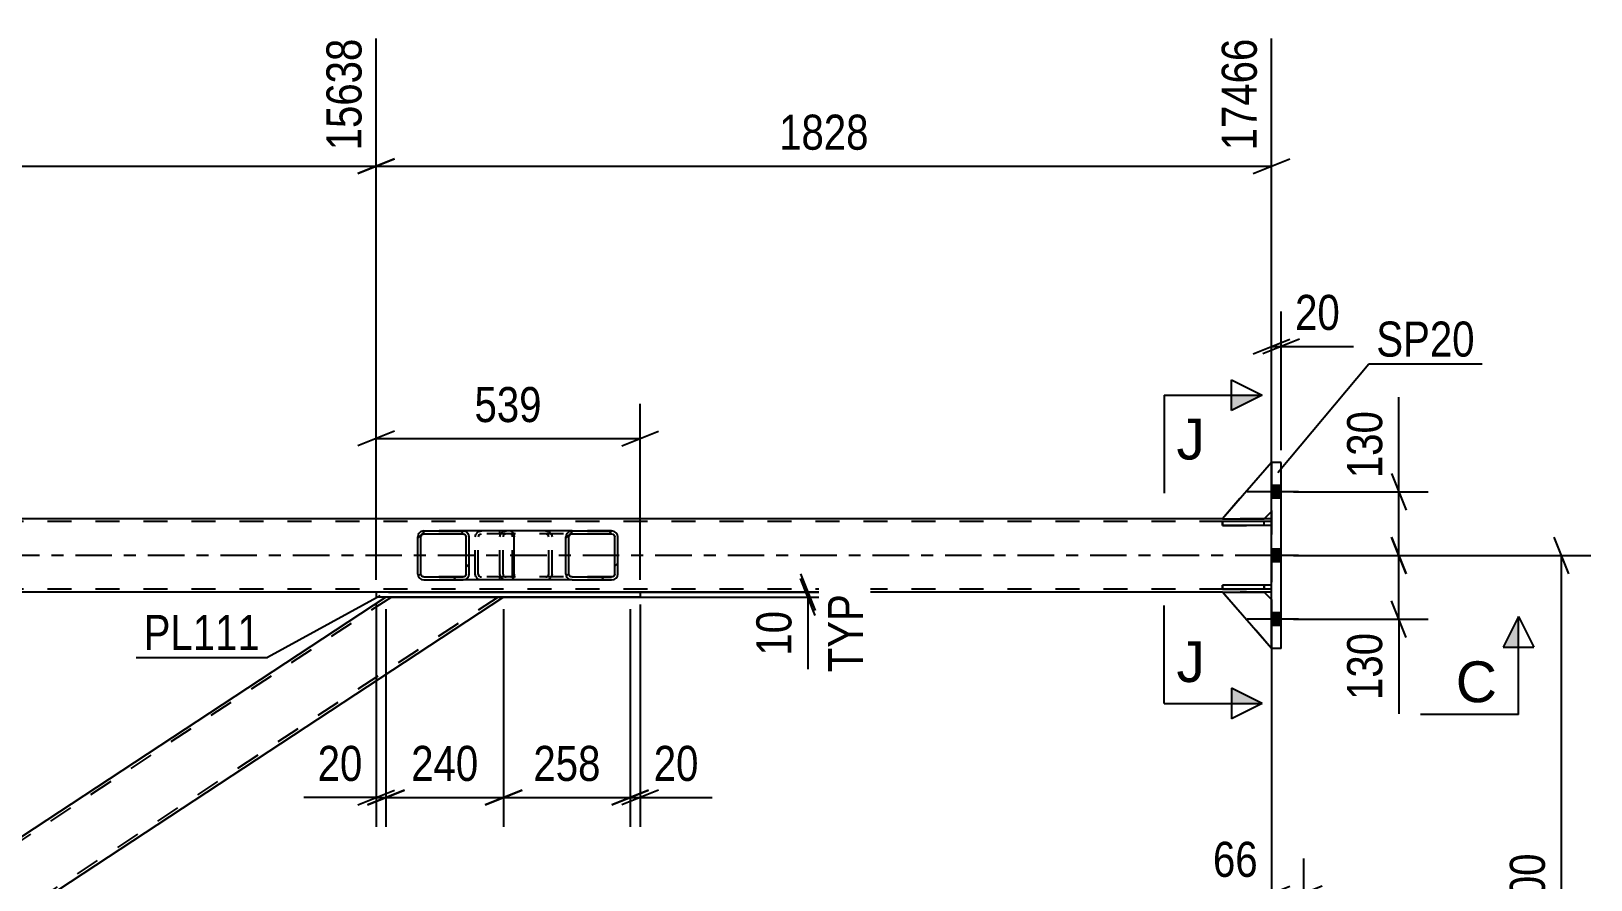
# Model space of a CAD drawing. Header units: millimetres. Extents: x -858 to 331, y -869 to -28.
# Drawn here: x -201 to -73.7, y -523.9 to -454.5 of the extents above; entities that cross this region are included whole.
import ezdxf

# ---------------------------------------------------------------- set-up
doc = ezdxf.new("R2010")
doc.units = ezdxf.units.MM
doc.linetypes.add('DXK_LINE_DOT2', pattern=[3.9198, 1.9599, -1.9599])
doc.linetypes.add('DXK_LINE_DOT3', pattern=[5.9187, 2.979, -0.9799, 0.9799, -0.9799])
doc.styles.add('Arial', font='ARIAL.TTF', dxfattribs={"height": 0.2})
doc.styles.add('Arial Narrow', font='ARIALN.TTF', dxfattribs={"height": 0.2})

# ---------------------------------------------------------------- blocks, each defined once
blk = doc.blocks.new('Part-570393797-6326 - 6084')
at = {"color": 2, "linetype": 'Continuous'}
for p, q in [((-99.75, -504.98), (-99.75, -489.78)), ((-98.95, -489.78), (-99.75, -489.78)), ((-98.95, -504.98), (-98.95, -489.78)), ((-98.95, -504.98), (-99.75, -504.98))]:
    blk.add_line(p, q, dxfattribs=at)
at = {"color": 7, "linetype": 'DXK_LINE_DOT2'}
for p, q in [((-99.75, -489.78), (-99.75, -504.98)), ((-98.95, -489.78), (-98.95, -489.78)), ((-98.95, -504.98), (-98.95, -489.78)), ((-98.95, -504.98), (-98.95, -504.98))]:
    blk.add_line(p, q, dxfattribs=at)
blk = doc.blocks.new('Part-570393797-6113 - 6084')
at = {"color": 7, "linetype": 'DXK_LINE_DOT2'}
for p, q in [((-171.63, -500.78), (-244.67, -548.83)), ((-162.9, -500.78), (-238.24, -550.34)), ((-162.46, -500.78), (-172.07, -500.78)), ((-204.66, -522.22), (-209.47, -525.38)), ((-199.86, -525.38), (-204.66, -528.54)), ((-244.67, -548.54), (-244.67, -549.11)), ((-244.67, -548.58), (-244.67, -548.61)), ((-237.8, -550.34), (-244.67, -550.34))]:
    blk.add_line(p, q, dxfattribs=at)
at = {"color": 2, "linetype": 'Continuous'}
for p, q in [((-172.07, -500.78), (-204.66, -522.22)), ((-162.46, -500.78), (-199.86, -525.38)), ((-209.47, -525.38), (-244.67, -548.54)), ((-204.66, -528.54), (-237.8, -550.34)), ((-244.67, -548.61), (-244.67, -550.34))]:
    blk.add_line(p, q, dxfattribs=at)
blk = doc.blocks.new('Part-570393797-6627 - 6084')
at = {"color": 7, "linetype": 'DXK_LINE_DOT2'}
for p, q in [((-103.75, -500.38), (-100.35, -500.38)), ((-99.75, -504.98), (-103.75, -500.38)), ((-100.35, -500.38), (-99.75, -500.98)), ((-99.75, -500.98), (-99.75, -504.98))]:
    blk.add_line(p, q, dxfattribs=at)
blk = doc.blocks.new('Part-570393797-6440 - 6084')
at = {"color": 2, "linetype": 'Continuous'}
for p, q in [((-151.32, -500.38), (-172.87, -500.38)), ((-172.87, -500.38), (-172.87, -500.78)), ((-151.32, -500.38), (-151.32, -500.78)), ((-151.32, -500.78), (-172.87, -500.78))]:
    blk.add_line(p, q, dxfattribs=at)
blk = doc.blocks.new('Part-570393797-6311 - 6084')
at = {"linetype": 'Continuous'}
h = blk.add_hatch(dxfattribs=at)
h.set_pattern_fill('', scale=0.7, style=0, pattern_type=0)
h.set_pattern_definition([(45, (-157.3437, -499.0884), (-1.57154, 1.57154), [])])
h.paths.add_polyline_path([(-157.38, -498.9), (-157.34, -499.09), (-157.23, -499.24), (-157.07, -499.35), (-156.87, -499.38), (-153.64, -499.38), (-153.44, -499.35), (-153.28, -499.24), (-153.16, -499.09), (-153.13, -498.9), (-153.13, -495.86), (-153.16, -495.68), (-153.28, -495.53), (-153.44, -495.42), (-153.64, -495.38), (-156.87, -495.38), (-157.07, -495.42), (-157.23, -495.53), (-157.34, -495.68), (-157.38, -495.86)])
h.paths.add_polyline_path([(-157.11, -495.77), (-157.05, -495.7), (-156.97, -495.64), (-156.87, -495.62), (-153.64, -495.62), (-153.54, -495.64), (-153.46, -495.7), (-153.4, -495.77), (-153.38, -495.86), (-153.38, -498.9), (-153.4, -499), (-153.46, -499.07), (-153.54, -499.13), (-153.64, -499.14), (-156.87, -499.14), (-156.97, -499.13), (-157.05, -499.07), (-157.11, -499), (-157.13, -498.9), (-157.13, -495.86)])
at = {"color": 7, "linetype": 'DXK_LINE_DOT2'}
for p, q in [((-162.45, -495.42), (-162.26, -495.38)), ((-161.87, -495.38), (-162.26, -495.38)), ((-159.02, -495.38), (-158.83, -495.42)), ((-153.64, -495.38), (-156.87, -495.38)), ((-162.77, -495.86), (-162.73, -495.68)), ((-162.77, -498.9), (-162.77, -495.86)), ((-162.49, -495.77), (-162.51, -495.86)), ((-162.51, -498.9), (-162.51, -495.86)), ((-162.44, -495.7), (-162.49, -495.77)), ((-162.35, -495.64), (-162.44, -495.7)), ((-162.26, -495.62), (-162.35, -495.64)), ((-153.64, -495.62), (-162.26, -495.62)), ((-158.92, -495.64), (-159.02, -495.62)), ((-158.84, -495.7), (-158.92, -495.64)), ((-158.79, -495.77), (-158.84, -495.7)), ((-158.77, -495.86), (-158.79, -495.77)), ((-158.77, -498.9), (-158.77, -495.86)), ((-158.55, -495.68), (-158.51, -495.86)), ((-158.51, -498.9), (-158.51, -495.86)), ((-162.73, -499.09), (-162.77, -498.9)), ((-162.51, -498.9), (-162.49, -499)), ((-162.49, -499), (-162.44, -499.07)), ((-162.44, -499.07), (-162.35, -499.13)), ((-162.35, -499.13), (-162.26, -499.14)), ((-153.64, -499.14), (-162.26, -499.14)), ((-159.02, -499.14), (-158.92, -499.13)), ((-158.92, -499.13), (-158.84, -499.07)), ((-158.84, -499.07), (-158.79, -499)), ((-158.79, -499), (-158.77, -498.9)), ((-158.51, -498.9), (-158.55, -499.09)), ((-162.26, -499.38), (-162.45, -499.35)), ((-161.87, -499.38), (-162.26, -499.38)), ((-158.83, -499.35), (-159.02, -499.38)), ((-153.64, -499.38), (-156.87, -499.38))]:
    blk.add_line(p, q, dxfattribs=at)
at = {"color": 2, "linetype": 'Continuous'}
for p, q in [((-156.87, -495.38), (-161.87, -495.38)), ((-156.87, -495.38), (-157.07, -495.42)), ((-156.87, -495.38), (-153.64, -495.38)), ((-153.44, -495.42), (-153.64, -495.38)), ((-157.34, -495.68), (-157.38, -495.86)), ((-157.38, -498.9), (-157.38, -495.86)), ((-157.13, -495.86), (-157.11, -495.77)), ((-157.13, -498.9), (-157.13, -495.86)), ((-157.11, -495.77), (-157.05, -495.7)), ((-157.05, -495.7), (-156.97, -495.64)), ((-156.97, -495.64), (-156.87, -495.62)), ((-156.87, -495.62), (-153.64, -495.62)), ((-153.64, -495.62), (-153.54, -495.64)), ((-153.54, -495.64), (-153.46, -495.7)), ((-153.46, -495.7), (-153.4, -495.77)), ((-153.4, -495.77), (-153.38, -495.86)), ((-153.38, -498.9), (-153.38, -495.86)), ((-153.13, -495.86), (-153.16, -495.68)), ((-153.13, -498.9), (-153.13, -495.86)), ((-157.38, -498.9), (-157.34, -499.09)), ((-157.11, -499), (-157.13, -498.9)), ((-157.05, -499.07), (-157.11, -499)), ((-156.97, -499.13), (-157.05, -499.07)), ((-156.87, -499.14), (-156.97, -499.13)), ((-156.87, -499.14), (-153.64, -499.14)), ((-153.54, -499.13), (-153.64, -499.14)), ((-153.46, -499.07), (-153.54, -499.13)), ((-153.4, -499), (-153.46, -499.07)), ((-153.38, -498.9), (-153.4, -499)), ((-153.16, -499.09), (-153.13, -498.9)), ((-156.87, -499.38), (-161.87, -499.38)), ((-157.07, -499.35), (-156.87, -499.38)), ((-156.87, -499.38), (-153.64, -499.38)), ((-153.64, -499.38), (-153.44, -499.35))]:
    blk.add_line(p, q, dxfattribs=at)
at = {"color": 7, "linetype": 'DXK_LINE_DOT2'}
for centre, start, end in [((-162.28, -495.89), 110.7583, 155.68), ((-159, -495.89), 24.32, 69.2417), ((-162.28, -498.88), 204.32, 249.2417), ((-159, -498.88), 290.7583, 335.68)]:
    blk.add_arc(centre, 0.496, start, end, dxfattribs=at)
at = {"color": 2, "linetype": 'Continuous'}
for centre, start, end in [((-156.89, -495.89), 110.7583, 155.6801), ((-153.62, -495.89), 24.32, 69.2417), ((-156.89, -498.88), 204.32, 249.2417), ((-153.62, -498.88), 290.7583, 335.6801)]:
    blk.add_arc(centre, 0.496, start, end, dxfattribs=at)
blk = doc.blocks.new('Part-570393797-6316 - 6084')
at = {"color": 7, "linetype": 'DXK_LINE_DOT2'}
for p, q in [((-99.75, -494.62), (-774.68, -494.62)), ((-99.75, -494.38), (-675.55, -494.38)), ((-100.35, -494.38), (-103.75, -494.38)), ((-99.75, -500.38), (-99.75, -494.38)), ((-99.75, -500.14), (-774.68, -500.14)), ((-151.32, -500.38), (-172.87, -500.38)), ((-100.35, -500.38), (-103.75, -500.38))]:
    blk.add_line(p, q, dxfattribs=at)
at = {"color": 2, "linetype": 'Continuous'}
for p, q in [((-103.75, -494.38), (-243.88, -494.38)), ((-99.75, -494.38), (-100.35, -494.38)), ((-172.87, -500.38), (-236.46, -500.38)), ((-103.75, -500.38), (-151.32, -500.38)), ((-99.75, -500.38), (-100.35, -500.38))]:
    blk.add_line(p, q, dxfattribs=at)
at = {"color": 7, "linetype": 'DXK_LINE_DOT3'}
blk.add_line((-99.75, -497.38), (-774.68, -497.38), dxfattribs=at)
blk = doc.blocks.new('Part-570393797-6570 - 6084')
at = {"color": 7, "linetype": 'DXK_LINE_DOT2'}
for p, q in [((-99.75, -499.82), (-103.75, -499.82)), ((-103.75, -499.82), (-103.75, -500.14)), ((-103.75, -500.14), (-99.75, -500.14)), ((-100.35, -499.82), (-100.35, -500.14)), ((-99.75, -500.14), (-99.75, -499.82))]:
    blk.add_line(p, q, dxfattribs=at)
blk = doc.blocks.new('Part-570393797-6578 - 6084')
at = {"color": 7, "linetype": 'DXK_LINE_DOT2'}
for p, q in [((-99.75, -494.62), (-103.75, -494.62)), ((-103.75, -494.62), (-103.75, -494.94)), ((-103.75, -494.94), (-99.75, -494.94)), ((-100.35, -494.94), (-100.35, -494.62)), ((-99.75, -494.94), (-99.75, -494.62))]:
    blk.add_line(p, q, dxfattribs=at)
blk = doc.blocks.new('Part-570393797-6579 - 6084')
at = {"color": 2, "linetype": 'Continuous'}
for p, q in [((-103.75, -500.14), (-103.75, -499.82)), ((-99.75, -499.82), (-103.75, -499.82)), ((-99.75, -500.14), (-103.75, -500.14)), ((-99.75, -500.14), (-99.75, -499.82))]:
    blk.add_line(p, q, dxfattribs=at)
at = {"color": 7, "linetype": 'DXK_LINE_DOT2'}
blk.add_line((-100.35, -500.14), (-100.35, -499.82), dxfattribs=at)
blk = doc.blocks.new('Part-570393797-6580 - 6084')
at = {"color": 2, "linetype": 'Continuous'}
for p, q in [((-103.75, -494.94), (-103.75, -494.62)), ((-99.75, -494.62), (-103.75, -494.62)), ((-99.75, -494.94), (-103.75, -494.94)), ((-99.75, -494.94), (-99.75, -494.62))]:
    blk.add_line(p, q, dxfattribs=at)
at = {"color": 7, "linetype": 'DXK_LINE_DOT2'}
blk.add_line((-100.35, -494.94), (-100.35, -494.62), dxfattribs=at)
blk = doc.blocks.new('Part-570393797-6591 - 6084')
at = {"color": 2, "linetype": 'Continuous'}
for p, q in [((-103.75, -500.38), (-100.35, -500.38)), ((-99.75, -504.98), (-103.75, -500.38)), ((-100.35, -500.38), (-99.75, -500.98))]:
    blk.add_line(p, q, dxfattribs=at)
at = {"color": 7, "linetype": 'DXK_LINE_DOT2'}
blk.add_line((-99.75, -500.98), (-99.75, -504.98), dxfattribs=at)
blk = doc.blocks.new('Part-570393797-6611 - 6084')
at = {"color": 2, "linetype": 'Continuous'}
for p, q in [((-99.75, -489.78), (-103.75, -494.38)), ((-100.35, -494.38), (-99.75, -493.78)), ((-103.75, -494.38), (-100.35, -494.38))]:
    blk.add_line(p, q, dxfattribs=at)
at = {"color": 7, "linetype": 'DXK_LINE_DOT2'}
blk.add_line((-99.75, -489.78), (-99.75, -493.78), dxfattribs=at)
blk = doc.blocks.new('Part-570393797-6629 - 6084')
at = {"color": 7, "linetype": 'DXK_LINE_DOT2'}
for p, q in [((-99.75, -489.78), (-103.75, -494.38)), ((-99.75, -493.78), (-99.75, -489.78)), ((-100.35, -494.38), (-99.75, -493.78)), ((-103.75, -494.38), (-100.35, -494.38))]:
    blk.add_line(p, q, dxfattribs=at)
blk = doc.blocks.new('Part-570393797-6633 - 6084')
at = {"linetype": 'Continuous'}
h = blk.add_hatch(dxfattribs=at)
h.set_pattern_fill('', scale=0.7, style=0, pattern_type=0)
h.set_pattern_definition([(45, (-169.4345, -499.0884), (-1.57154, 1.57154), [])])
h.paths.add_polyline_path([(-169.47, -498.9), (-169.43, -499.09), (-169.33, -499.24), (-169.16, -499.35), (-168.97, -499.38), (-165.78, -499.38), (-165.59, -499.35), (-165.42, -499.24), (-165.31, -499.09), (-165.28, -498.9), (-165.28, -495.86), (-165.31, -495.68), (-165.42, -495.53), (-165.59, -495.42), (-165.78, -495.38), (-168.97, -495.38), (-169.16, -495.42), (-169.33, -495.53), (-169.43, -495.68), (-169.47, -495.86)])
h.paths.add_polyline_path([(-169.2, -495.77), (-169.15, -495.7), (-169.07, -495.64), (-168.97, -495.62), (-165.78, -495.62), (-165.68, -495.64), (-165.6, -495.7), (-165.55, -495.77), (-165.53, -495.86), (-165.53, -498.9), (-165.55, -499), (-165.6, -499.07), (-165.68, -499.13), (-165.78, -499.14), (-168.97, -499.14), (-169.07, -499.13), (-169.15, -499.07), (-169.2, -499), (-169.22, -498.9), (-169.22, -495.86)])
at = {"color": 2, "linetype": 'Continuous'}
for p, q in [((-168.97, -495.38), (-169.16, -495.42)), ((-168.97, -495.38), (-165.78, -495.38)), ((-161.87, -495.38), (-165.78, -495.38)), ((-165.59, -495.42), (-165.78, -495.38)), ((-161.87, -495.38), (-161.77, -495.42)), ((-161.77, -495.42), (-161.68, -495.53)), ((-169.43, -495.68), (-169.47, -495.86)), ((-169.47, -498.9), (-169.47, -495.86)), ((-169.22, -495.86), (-169.2, -495.77)), ((-169.22, -498.9), (-169.22, -495.86)), ((-169.2, -495.77), (-169.15, -495.7)), ((-169.15, -495.7), (-169.07, -495.64)), ((-169.07, -495.64), (-168.97, -495.62)), ((-168.97, -495.62), (-165.78, -495.62)), ((-165.78, -495.62), (-165.68, -495.64)), ((-165.68, -495.64), (-165.6, -495.7)), ((-165.6, -495.7), (-165.55, -495.77)), ((-165.55, -495.77), (-165.53, -495.86)), ((-165.53, -498.9), (-165.53, -495.86)), ((-165.28, -495.86), (-165.31, -495.68)), ((-165.28, -498.9), (-165.28, -495.86)), ((-161.68, -495.53), (-161.62, -495.68)), ((-161.62, -495.68), (-161.6, -495.86)), ((-161.6, -498.9), (-161.6, -495.86)), ((-169.47, -498.9), (-169.43, -499.09)), ((-169.2, -499), (-169.22, -498.9)), ((-169.15, -499.07), (-169.2, -499)), ((-169.07, -499.13), (-169.15, -499.07)), ((-168.97, -499.14), (-169.07, -499.13)), ((-168.97, -499.14), (-165.78, -499.14)), ((-165.68, -499.13), (-165.78, -499.14)), ((-165.6, -499.07), (-165.68, -499.13)), ((-165.55, -499), (-165.6, -499.07)), ((-165.53, -498.9), (-165.55, -499)), ((-165.31, -499.09), (-165.28, -498.9)), ((-161.68, -499.24), (-161.77, -499.35)), ((-161.62, -499.09), (-161.68, -499.24)), ((-161.6, -498.9), (-161.62, -499.09)), ((-169.16, -499.35), (-168.97, -499.38)), ((-168.97, -499.38), (-165.78, -499.38)), ((-165.78, -499.38), (-165.59, -499.35)), ((-161.87, -499.38), (-165.78, -499.38)), ((-161.77, -499.35), (-161.87, -499.38))]:
    blk.add_line(p, q, dxfattribs=at)
at = {"color": 7, "linetype": 'DXK_LINE_DOT2'}
for p, q in [((-165.78, -495.38), (-168.97, -495.38)), ((-164.47, -495.42), (-164.28, -495.38)), ((-162.77, -495.62), (-162.77, -495.38)), ((-161.87, -495.62), (-168.97, -495.62)), ((-164.78, -495.86), (-164.74, -495.68)), ((-164.78, -498.9), (-164.78, -495.86)), ((-164.51, -495.77), (-164.53, -495.86)), ((-164.53, -498.9), (-164.53, -495.86)), ((-164.46, -495.7), (-164.51, -495.77)), ((-164.46, -495.7), (-164.43, -495.68)), ((-164.43, -495.68), (-164.37, -495.64)), ((-164.37, -495.64), (-164.28, -495.62)), ((-161.82, -495.64), (-161.87, -495.62)), ((-161.78, -495.7), (-161.82, -495.64)), ((-161.75, -495.77), (-161.78, -495.7)), ((-161.74, -495.86), (-161.75, -495.77)), ((-161.74, -498.9), (-161.74, -495.86)), ((-161.87, -499.14), (-168.97, -499.14)), ((-164.74, -499.09), (-164.78, -498.9)), ((-164.53, -498.9), (-164.51, -499)), ((-164.51, -499), (-164.46, -499.07)), ((-164.46, -499.07), (-164.37, -499.13)), ((-164.37, -499.13), (-164.28, -499.14)), ((-162.77, -499.38), (-162.77, -499.14)), ((-161.87, -499.14), (-161.82, -499.13)), ((-161.82, -499.13), (-161.78, -499.07)), ((-161.78, -499.07), (-161.75, -499)), ((-161.75, -499), (-161.74, -498.9)), ((-165.78, -499.38), (-168.97, -499.38)), ((-164.28, -499.38), (-164.47, -499.35))]:
    blk.add_line(p, q, dxfattribs=at)
at = {"color": 2, "linetype": 'Continuous'}
for centre, start, end in [((-168.98, -495.88), 111.1513, 156.1049), ((-165.77, -495.88), 23.8951, 68.8487), ((-168.98, -498.89), 203.8951, 248.8487), ((-165.77, -498.89), 291.1513, 336.1049)]:
    blk.add_arc(centre, 0.492, start, end, dxfattribs=at)
at = {"color": 7, "linetype": 'DXK_LINE_DOT2'}
for centre, start, end in [((-164.29, -495.88), 111.1513, 156.1049), ((-164.29, -498.89), 203.8951, 248.8487)]:
    blk.add_arc(centre, 0.492, start, end, dxfattribs=at)
blk = doc.blocks.new('Bolt-570393797-6706 - 6084')
at = {"linetype": 'Continuous'}
for points in [[(-99.75, -491.66), (-99.75, -492.7), (-98.95, -492.7), (-98.95, -491.66)], [(-99.75, -491.66), (-99.75, -492.7), (-98.95, -492.7), (-98.95, -491.66)], [(-99.75, -491.66), (-99.75, -492.7), (-98.95, -492.7), (-98.95, -491.66)], [(-99.75, -496.86), (-99.75, -497.9), (-98.95, -497.9), (-98.95, -496.86)], [(-99.75, -496.86), (-99.75, -497.9), (-98.95, -497.9), (-98.95, -496.86)], [(-99.75, -502.06), (-99.75, -503.1), (-98.95, -503.1), (-98.95, -502.06)], [(-99.75, -502.06), (-99.75, -503.1), (-98.95, -503.1), (-98.95, -502.06)], [(-99.75, -502.06), (-99.75, -503.1), (-98.95, -503.1), (-98.95, -502.06)]]:
    blk.add_hatch(color=1, dxfattribs=at).paths.add_polyline_path(points)
at = {"color": 1, "linetype": 'Continuous'}
for p, q in [((-98.95, -491.66), (-99.75, -491.66)), ((-98.95, -491.66), (-99.75, -491.66)), ((-98.95, -491.66), (-99.75, -491.66)), ((-97.55, -492.18), (-101.75, -492.18)), ((-97.55, -492.18), (-101.75, -492.18)), ((-97.55, -492.18), (-101.75, -492.18)), ((-98.95, -492.7), (-99.75, -492.7)), ((-98.95, -492.7), (-99.75, -492.7)), ((-98.95, -492.7), (-99.75, -492.7)), ((-97.55, -497.38), (-101.75, -497.38)), ((-97.55, -497.38), (-101.75, -497.38)), ((-98.95, -496.86), (-99.75, -496.86)), ((-98.95, -496.86), (-99.75, -496.86)), ((-98.95, -497.9), (-99.75, -497.9)), ((-98.95, -497.9), (-99.75, -497.9)), ((-97.55, -502.58), (-101.75, -502.58)), ((-97.55, -502.58), (-101.75, -502.58)), ((-97.55, -502.58), (-101.75, -502.58)), ((-98.95, -502.06), (-99.75, -502.06)), ((-98.95, -502.06), (-99.75, -502.06)), ((-98.95, -502.06), (-99.75, -502.06)), ((-98.95, -503.1), (-99.75, -503.1)), ((-98.95, -503.1), (-99.75, -503.1)), ((-98.95, -503.1), (-99.75, -503.1))]:
    blk.add_line(p, q, dxfattribs=at)
blk = doc.blocks.new('StraightDimension-570393797-7659 - 6084')
at = {"color": 7, "linetype": 'Continuous'}
for p, q in [((-89.96, -495.88), (-88.76, -498.88)), ((-97.95, -497.38), (-86.96, -497.38)), ((-89.36, -502.58), (-89.36, -497.38)), ((-88.76, -504.08), (-89.96, -501.08)), ((-97.95, -502.58), (-86.96, -502.58)), ((-89.36, -502.58), (-89.36, -510.32)), ((-89.36, -502.58), (-89.36, -510.32))]:
    blk.add_line(p, q, dxfattribs=at)
at = {"color": 0}
blk.add_wipeout([(-90.11, -503.11), (-94.31, -503.11), (-94.31, -509.79), (-90.11, -509.79)], dxfattribs=at)
at = {"color": 3, "style": 'Arial Narrow'}
blk.add_text('130', height=2.863, rotation=90.0002, dxfattribs=at).set_placement((-90.71, -509.19))
blk = doc.blocks.new('StraightDimension-570393797-7277 - 6084')
at = {"color": 7, "linetype": 'Continuous'}
for p, q in [((-99.75, -501.38), (-99.75, -527.4)), ((-97.12, -549.74), (-97.12, -522.15)), ((-101.25, -525.6), (-98.25, -524.4)), ((-95.62, -524.4), (-98.62, -525.6)), ((-99.75, -525), (-105.65, -525)), ((-99.75, -525), (-105.65, -525)), ((-99.75, -525), (-97.12, -525))]:
    blk.add_line(p, q, dxfattribs=at)
at = {"color": 0}
blk.add_wipeout([(-100.27, -524.25), (-100.27, -520.05), (-105.13, -520.05), (-105.13, -524.25)], dxfattribs=at)
at = {"color": 3, "style": 'Arial Narrow'}
blk.add_text('66', height=2.863, dxfattribs=at).set_placement((-104.53, -523.65))
blk = doc.blocks.new('StraightDimension-570393797-7336 - 6084')
at = {"color": 7, "linetype": 'Continuous'}
for p, q in [((-75.47, -498.88), (-76.67, -495.88)), ((-97.95, -497.38), (-73.67, -497.38)), ((-76.07, -553.38), (-76.07, -497.38)), ((-76.67, -551.88), (-75.47, -554.88)), ((-95.48, -553.38), (-73.67, -553.38))]:
    blk.add_line(p, q, dxfattribs=at)
at = {"color": 0}
blk.add_wipeout([(-76.82, -521.13), (-81.02, -521.13), (-81.02, -529.64), (-76.82, -529.64)], dxfattribs=at)
at = {"color": 3, "style": 'Arial Narrow'}
blk.add_text('1400', height=2.863, rotation=90.0002, dxfattribs=at).set_placement((-77.42, -529.04))
blk = doc.blocks.new('StraightDimension-570393797-7508 - 6084')
at = {"color": 7, "linetype": 'Continuous'}
for p, q in [((-249.08, -492.98), (-249.08, -455.13)), ((-172.87, -499.38), (-172.87, -455.13)), ((-247.58, -464.97), (-250.58, -466.17)), ((-249.08, -465.57), (-172.87, -465.57)), ((-174.37, -466.17), (-171.37, -464.97))]:
    blk.add_line(p, q, dxfattribs=at)
at = {"color": 0}
blk.add_wipeout([(-206.72, -464.82), (-206.72, -460.62), (-215.23, -460.62), (-215.23, -464.82)], dxfattribs=at)
at = {"color": 3, "style": 'Arial Narrow'}
blk.add_text('1905', height=2.863, dxfattribs=at).set_placement((-214.63, -464.22))
at = {"color": 0, "linetype": 'Continuous'}
blk.add_wipeout([(-173.47, -454.53), (-177.67, -454.53), (-177.67, -464.87), (-173.47, -464.87)], dxfattribs=at)
at = {"color": 3, "linetype": 'Continuous', "style": 'Arial Narrow'}
blk.add_text('15638', height=2.863, rotation=90.0002, dxfattribs=at).set_placement((-174.07, -464.27))
blk = doc.blocks.new('StraightDimension-570393797-7667 - 6084')
at = {"color": 7, "linetype": 'Continuous'}
for p, q in [((-89.36, -492.18), (-89.36, -484.45)), ((-89.36, -492.18), (-89.36, -484.45)), ((-89.96, -490.68), (-88.76, -493.68)), ((-97.95, -492.18), (-86.96, -492.18)), ((-89.36, -497.38), (-89.36, -492.18)), ((-88.76, -498.88), (-89.96, -495.88)), ((-97.95, -497.38), (-86.96, -497.38))]:
    blk.add_line(p, q, dxfattribs=at)
at = {"color": 0}
blk.add_wipeout([(-90.11, -484.98), (-94.31, -484.98), (-94.31, -491.66), (-90.11, -491.66)], dxfattribs=at)
at = {"color": 3, "style": 'Arial Narrow'}
blk.add_text('130', height=2.863, rotation=90.0002, dxfattribs=at).set_placement((-90.71, -491.06))
blk = doc.blocks.new('StraightDimension-570393797-7217 - 6084')
at = {"color": 7, "linetype": 'Continuous'}
for p, q in [((-138.21, -498.88), (-137.01, -501.88)), ((-137.01, -502.28), (-138.21, -499.28)), ((-171.87, -500.38), (-135.21, -500.38)), ((-137.61, -500.78), (-137.61, -500.38)), ((-171.87, -500.78), (-135.21, -500.78)), ((-137.61, -500.78), (-137.61, -506.69)), ((-137.61, -500.78), (-137.61, -506.69))]:
    blk.add_line(p, q, dxfattribs=at)
at = {"color": 0, "linetype": 'Continuous'}
blk.add_wipeout([(-132.51, -499.94), (-136.71, -499.94), (-136.71, -507.53), (-132.51, -507.53)], dxfattribs=at)
at = {"color": 0}
blk.add_wipeout([(-138.36, -501.31), (-142.56, -501.31), (-142.56, -506.17), (-138.36, -506.17)], dxfattribs=at)
at = {"color": 3, "linetype": 'Continuous', "style": 'Arial Narrow'}
blk.add_text('TYP', height=2.863, rotation=90.0002, dxfattribs=at).set_placement((-133.11, -506.93))
at = {"color": 3, "style": 'Arial Narrow'}
blk.add_text('10', height=2.863, rotation=90.0002, dxfattribs=at).set_placement((-138.96, -505.57))
blk = doc.blocks.new('StraightDimension-570393797-7498 - 6084')
at = {"color": 7, "linetype": 'Continuous'}
for p, q in [((-172.87, -499.38), (-172.87, -455.13)), ((-99.75, -493.38), (-99.75, -455.13)), ((-171.37, -464.97), (-174.37, -466.17)), ((-172.87, -465.57), (-99.75, -465.57)), ((-101.25, -466.17), (-98.25, -464.97))]:
    blk.add_line(p, q, dxfattribs=at)
at = {"color": 0}
blk.add_wipeout([(-132.05, -464.82), (-132.05, -460.62), (-140.56, -460.62), (-140.56, -464.82)], dxfattribs=at)
at = {"color": 3, "style": 'Arial Narrow'}
blk.add_text('1828', height=2.863, dxfattribs=at).set_placement((-139.96, -464.22))
at = {"color": 0, "linetype": 'Continuous'}
blk.add_wipeout([(-100.35, -454.53), (-104.55, -454.53), (-104.55, -464.87), (-100.35, -464.87)], dxfattribs=at)
at = {"color": 3, "linetype": 'Continuous', "style": 'Arial Narrow'}
blk.add_text('17466', height=2.863, rotation=90.0002, dxfattribs=at).set_placement((-100.95, -464.27))
blk = doc.blocks.new('StraightDimension-570393797-7687 - 6084')
at = {"color": 7, "linetype": 'Continuous'}
for p, q in [((-172.87, -499.38), (-172.87, -484.98)), ((-151.32, -499.38), (-151.32, -484.98)), ((-171.37, -487.23), (-174.37, -488.43)), ((-172.87, -487.83), (-151.32, -487.83)), ((-152.82, -488.43), (-149.82, -487.23))]:
    blk.add_line(p, q, dxfattribs=at)
at = {"color": 0}
blk.add_wipeout([(-158.75, -487.08), (-158.75, -482.88), (-165.44, -482.88), (-165.44, -487.08)], dxfattribs=at)
at = {"color": 3, "style": 'Arial Narrow'}
blk.add_text('539', height=2.863, dxfattribs=at).set_placement((-164.84, -486.48))
blk = doc.blocks.new('StraightDimension-570393797-7776 - 6084')
at = {"color": 7, "linetype": 'Continuous'}
for p, q in [((-99.75, -488.78), (-99.75, -477.45)), ((-98.95, -488.78), (-98.95, -477.45)), ((-101.25, -480.9), (-98.25, -479.7)), ((-97.45, -479.7), (-100.45, -480.9)), ((-99.75, -480.3), (-98.95, -480.3)), ((-98.95, -480.3), (-93.04, -480.3)), ((-98.95, -480.3), (-93.04, -480.3))]:
    blk.add_line(p, q, dxfattribs=at)
at = {"color": 0}
blk.add_wipeout([(-93.57, -479.55), (-93.57, -475.35), (-98.42, -475.35), (-98.42, -479.55)], dxfattribs=at)
at = {"color": 3, "style": 'Arial Narrow'}
blk.add_text('20', height=2.863, dxfattribs=at).set_placement((-97.82, -478.95))
blk = doc.blocks.new('StraightDimension-570393797-7831 - 6084')
at = {"color": 7, "linetype": 'Continuous'}
for p, q in [((-152.12, -501.78), (-152.12, -519.56)), ((-151.32, -501.38), (-151.32, -519.56)), ((-153.62, -517.76), (-150.62, -516.56)), ((-149.82, -516.56), (-152.82, -517.76)), ((-152.12, -517.16), (-151.32, -517.16)), ((-151.32, -517.16), (-145.42, -517.16)), ((-151.32, -517.16), (-145.42, -517.16))]:
    blk.add_line(p, q, dxfattribs=at)
at = {"color": 0}
blk.add_wipeout([(-145.94, -516.41), (-145.94, -512.21), (-150.8, -512.21), (-150.8, -516.41)], dxfattribs=at)
at = {"color": 3, "style": 'Arial Narrow'}
blk.add_text('20', height=2.863, dxfattribs=at).set_placement((-150.2, -515.81))
blk = doc.blocks.new('StraightDimension-570393797-7839 - 6084')
at = {"color": 7, "linetype": 'Continuous'}
for p, q in [((-162.46, -501.78), (-162.46, -519.56)), ((-152.12, -501.78), (-152.12, -519.56)), ((-163.96, -517.76), (-160.96, -516.56)), ((-150.62, -516.56), (-153.62, -517.76)), ((-162.46, -517.16), (-152.12, -517.16))]:
    blk.add_line(p, q, dxfattribs=at)
at = {"color": 0}
blk.add_wipeout([(-153.95, -516.41), (-153.95, -512.21), (-160.63, -512.21), (-160.63, -516.41)], dxfattribs=at)
at = {"color": 3, "style": 'Arial Narrow'}
blk.add_text('258', height=2.863, dxfattribs=at).set_placement((-160.03, -515.81))
blk = doc.blocks.new('StraightDimension-570393797-7847 - 6084')
at = {"color": 7, "linetype": 'Continuous'}
for p, q in [((-172.07, -501.78), (-172.07, -519.56)), ((-162.46, -501.78), (-162.46, -519.56)), ((-173.57, -517.76), (-170.57, -516.56)), ((-160.96, -516.56), (-163.96, -517.76)), ((-172.07, -517.16), (-162.46, -517.16))]:
    blk.add_line(p, q, dxfattribs=at)
at = {"color": 0}
blk.add_wipeout([(-163.92, -516.41), (-163.92, -512.21), (-170.61, -512.21), (-170.61, -516.41)], dxfattribs=at)
at = {"color": 3, "style": 'Arial Narrow'}
blk.add_text('240', height=2.863, dxfattribs=at).set_placement((-170.01, -515.81))
blk = doc.blocks.new('StraightDimension-570393797-7855 - 6084')
at = {"color": 7, "linetype": 'Continuous'}
for p, q in [((-172.87, -501.38), (-172.87, -519.56)), ((-172.07, -501.78), (-172.07, -519.56)), ((-174.37, -517.76), (-171.37, -516.56)), ((-170.57, -516.56), (-173.57, -517.76)), ((-172.87, -517.16), (-178.78, -517.16)), ((-172.87, -517.16), (-178.78, -517.16)), ((-172.87, -517.16), (-172.07, -517.16))]:
    blk.add_line(p, q, dxfattribs=at)
at = {"color": 0}
blk.add_wipeout([(-173.39, -516.41), (-173.39, -512.21), (-178.25, -512.21), (-178.25, -516.41)], dxfattribs=at)
at = {"color": 3, "style": 'Arial Narrow'}
blk.add_text('20', height=2.863, dxfattribs=at).set_placement((-177.65, -515.81))
blk = doc.blocks.new('Mark-570393797-6322 - 6084')
at = {"color": 0}
blk.add_wipeout([(-83.15, -481.13), (-83.15, -478.13), (-91.19, -478.13), (-91.19, -481.13)], dxfattribs=at)
blk.add_wipeout([(-83.15, -481.13), (-83.15, -478.13), (-91.19, -478.13), (-91.19, -481.13)], dxfattribs=at)
at = {"color": 30, "linetype": 'Continuous'}
for p, q in [((-99.24, -490.61), (-91.79, -481.73)), ((-91.79, -481.73), (-82.55, -481.73))]:
    blk.add_line(p, q, dxfattribs=at)
at = {"color": 3, "style": 'Arial Narrow'}
blk.add_text('SP20', height=2.863, dxfattribs=at).set_placement((-91.19, -481.13))
blk = doc.blocks.new('Mark-570393797-6436 - 6084')
at = {"color": 0}
blk.add_wipeout([(-182.36, -505.11), (-182.36, -502.11), (-191.86, -502.11), (-191.86, -505.11)], dxfattribs=at)
blk.add_wipeout([(-182.36, -505.11), (-182.36, -502.11), (-191.86, -502.11), (-191.86, -505.11)], dxfattribs=at)
at = {"color": 30, "linetype": 'Continuous'}
for p in [(-172.54, -500.68), (-192.46, -505.71)]:
    blk.add_line(p, (-181.76, -505.71), dxfattribs=at)
at = {"color": 3, "style": 'Arial Narrow'}
blk.add_text('PL111', height=2.863, dxfattribs=at).set_placement((-191.86, -505.11))
blk = doc.blocks.new('SectionMark-570393797-8162 - 6084')
at = {"linetype": 'Continuous'}
blk.add_hatch(color=6, dxfattribs=at).paths.add_polyline_path([(-79.57, -504.88), (-80.82, -504.88), (-79.57, -502.38)])
at = {"color": 6, "linetype": 'Continuous'}
for p, q in [((-79.57, -502.38), (-80.82, -504.88)), ((-79.57, -510.38), (-79.57, -502.38)), ((-79.57, -502.38), (-78.32, -504.88)), ((-80.82, -504.88), (-78.32, -504.88)), ((-79.57, -510.38), (-87.57, -510.38))]:
    blk.add_line(p, q, dxfattribs=at)
at = {"color": 0, "linetype": 'Continuous'}
blk.add_wipeout([(-81.32, -509.38), (-81.32, -505.88), (-84.7, -505.88), (-84.7, -509.38)], dxfattribs=at)
at = {"color": 3, "linetype": 'Continuous', "style": 'Arial'}
blk.add_text('C', height=3.34, dxfattribs=at).set_placement((-84.7, -509.38))
blk = doc.blocks.new('SectionMark-570393797-8164 - 6084')
at = {"linetype": 'Continuous'}
for points in [[(-103.01, -485.54), (-103.01, -484.29), (-100.51, -484.29)], [(-103.01, -509.48), (-103.01, -508.23), (-100.51, -509.48)]]:
    blk.add_hatch(color=6, dxfattribs=at).paths.add_polyline_path(points)
at = {"color": 6, "linetype": 'Continuous'}
for p, q in [((-103.01, -485.54), (-103.01, -483.04)), ((-103.01, -483.04), (-100.51, -484.29)), ((-108.51, -484.29), (-108.51, -492.29)), ((-108.51, -484.29), (-100.51, -484.29)), ((-100.51, -484.29), (-103.01, -485.54)), ((-108.51, -509.48), (-108.51, -501.48)), ((-100.51, -509.48), (-103.01, -508.23)), ((-103.01, -508.23), (-103.01, -510.73)), ((-108.51, -509.48), (-100.51, -509.48)), ((-100.51, -509.48), (-103.01, -510.73))]:
    blk.add_line(p, q, dxfattribs=at)
at = {"color": 0, "linetype": 'Continuous'}
for points in [[(-105.18, -489.54), (-105.18, -486.04), (-107.51, -486.04), (-107.51, -489.54)], [(-105.18, -507.73), (-105.18, -504.23), (-107.51, -504.23), (-107.51, -507.73)]]:
    blk.add_wipeout(points, dxfattribs=at)
at = {"color": 3, "linetype": 'Continuous', "style": 'Arial'}
for p in [(-107.51, -489.54), (-107.51, -507.73)]:
    blk.add_text('J', height=3.34, dxfattribs=at).set_placement(p)

msp = doc.modelspace()

# ---------------------------------------------------------------- block references
for name in ['Part-570393797-6611 - 6084', 'Part-570393797-6629 - 6084', 'Part-570393797-6326 - 6084', 'Bolt-570393797-6706 - 6084', 'Part-570393797-6316 - 6084', 'Part-570393797-6633 - 6084', 'Part-570393797-6311 - 6084', 'Part-570393797-6578 - 6084', 'Part-570393797-6580 - 6084', 'Part-570393797-6440 - 6084', 'Part-570393797-6570 - 6084', 'Part-570393797-6579 - 6084', 'Part-570393797-6627 - 6084', 'Part-570393797-6591 - 6084', 'Part-570393797-6113 - 6084']:
    msp.add_blockref(name, (0, 0))

# ---------------------------------------------------------------- next in the draw order: block references
for name in ['StraightDimension-570393797-7508 - 6084', 'StraightDimension-570393797-7659 - 6084']:
    msp.add_blockref(name, (0, 0))

# ---------------------------------------------------------------- next in the draw order: block references
for name in ['StraightDimension-570393797-7217 - 6084', 'StraightDimension-570393797-7277 - 6084']:
    msp.add_blockref(name, (0, 0))

# ---------------------------------------------------------------- next in the draw order: block references
for name in ['StraightDimension-570393797-7336 - 6084', 'StraightDimension-570393797-7831 - 6084']:
    msp.add_blockref(name, (0, 0))

# ---------------------------------------------------------------- next in the draw order: block references
for name in ['StraightDimension-570393797-7667 - 6084', 'StraightDimension-570393797-7839 - 6084']:
    msp.add_blockref(name, (0, 0))

# ---------------------------------------------------------------- next in the draw order: block references
for name in ['StraightDimension-570393797-7498 - 6084', 'StraightDimension-570393797-7847 - 6084']:
    msp.add_blockref(name, (0, 0))

# ---------------------------------------------------------------- next in the draw order: block references
for name in ['StraightDimension-570393797-7776 - 6084', 'StraightDimension-570393797-7687 - 6084', 'StraightDimension-570393797-7855 - 6084']:
    msp.add_blockref(name, (0, 0))

# ---------------------------------------------------------------- next in the draw order: block references
for name in ['Mark-570393797-6322 - 6084', 'Mark-570393797-6436 - 6084']:
    msp.add_blockref(name, (0, 0))

# ---------------------------------------------------------------- next in the draw order: block references
msp.add_blockref('SectionMark-570393797-8162 - 6084', (0, 0))

# ---------------------------------------------------------------- next in the draw order: block references
msp.add_blockref('SectionMark-570393797-8164 - 6084', (0, 0))

doc.saveas('drawing.dxf')
